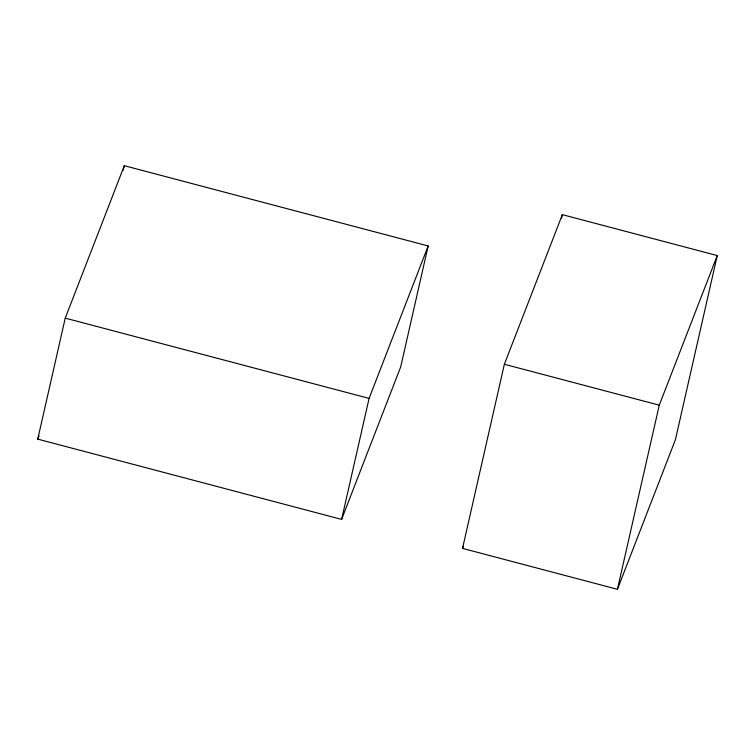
<?xml version="1.0" encoding="UTF-8"?>
<svg xmlns="http://www.w3.org/2000/svg" width="755" height="755" viewBox="0 0 755 755"><rect width="100%" height="100%" fill="white"/><g stroke="black" fill="none" stroke-linecap="round" stroke-linejoin="round"><path stroke-width="1.13" d="M37.75 439.127L65.241 318.129L124.32 165.694L428.17 245.96L400.678 366.958L341.6 519.393L37.75 439.127L39.024 435.843M123.282 170.262L124.32 165.694M341.6 519.393L369.091 398.395L428.17 245.96M462.532 548.385L504.359 364.259L562.343 214.647L717.25 255.567L675.414 439.693L617.43 589.306L462.532 548.385L463.372 546.205M561.569 218.082L562.343 214.647M617.43 589.306L659.266 405.171L717.25 255.567M504.359 364.259L659.266 405.171M65.241 318.129L369.091 398.395"/></g></svg>
